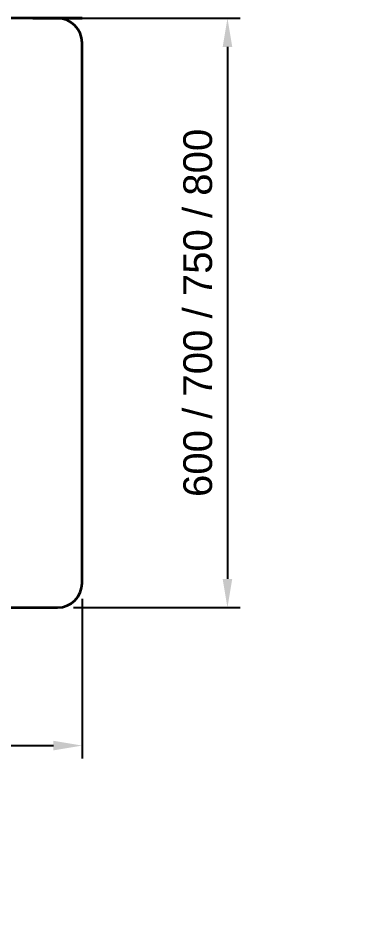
# Model space of a CAD drawing. Header units: millimetres. Extents: x -178 to 3694, y -325 to 1836.
# Drawn here: x 1435 to 1784, y -325 to 600 of the extents above; entities that cross this region are included whole.
import ezdxf

# ---------------------------------------------------------------- set-up
doc = ezdxf.new("R2010")
doc.units = ezdxf.units.MM
doc.styles.get("Standard").update_dxf_attribs({"font": 'arial.ttf'})
doc.dimstyles.new('CGJ', dxfattribs={"dimscale": 13, "dimtxt": 2.25, "dimasz": 2.25, "dimexe": 1, "dimexo": 1.25, "dimgap": 1.15, "dimtad": 1, "dimtoh": 1, "dimdec": 1, "dimdsep": 46, "dimtxsty": 'Standard', "dimcen": 0, "dimclrd": 2, "dimclre": 2, "dimclrt": 2, "dimadec": 0, "dimazin": 0, "dimtfac": 1, "dimtdec": 1, "dimtmove": 0, "dimatfit": 0, "dimfxl": 1, "dimtolj": 1, "dimtzin": 0, "dimlwe": -1, "dimarcsym": 2})

# ---------------------------------------------------------------- blocks, each defined once
blk = doc.blocks.new('*D57')
at = {"color": 2, "transparency": 16777216}
for p, q in [((0.02, 8.75), (0.02, -153.5)), ((1500.02, 8.75), (1500.02, -153.5))]:
    blk.add_line(p, q, dxfattribs=at)
at = {"color": 2, "lineweight": -2, "transparency": 16777216}
blk.add_line((29.27, -140.5), (1470.77, -140.5), dxfattribs=at)
at = {"color": 2, "transparency": 16777216}
for points in [[(29.27, -135.62), (29.27, -145.38), (0.02, -140.5)], [(1470.77, -135.62), (1470.77, -145.38), (1500.02, -140.5)]]:
    blk.add_solid(points, dxfattribs=at)
at = {"layer": 'Defpoints', "color": 0, "transparency": 16777216}
for p in [(0.02, 25), (1500.02, 25), (1500.02, -140.5)]:
    blk.add_point(p, dxfattribs=at)
at = {"color": 2, "transparency": 16777216, "insert": (750.02, -110.42), "char_height": 29.25, "attachment_point": 5}
blk.add_mtext('\\A1;1200 / 1350 / 1500 / 1650 / 1800', dxfattribs=at)
blk = doc.blocks.new('*D58')
at = {"color": 2, "transparency": 16777216}
for p, q in [((1491.27, 600), (1660.85, 600)), ((1491.27, 0), (1660.85, 0))]:
    blk.add_line(p, q, dxfattribs=at)
at = {"color": 2, "lineweight": -2, "transparency": 16777216}
blk.add_line((1647.85, 570.75), (1647.85, 29.25), dxfattribs=at)
at = {"color": 2, "transparency": 16777216}
for points in [[(1642.98, 570.75), (1652.73, 570.75), (1647.85, 600)], [(1642.98, 29.25), (1652.73, 29.25), (1647.85, 0)]]:
    blk.add_solid(points, dxfattribs=at)
at = {"layer": 'Defpoints', "color": 0, "transparency": 16777216}
for p in [(1475.02, 600), (1475.02, 0), (1647.85, 0)]:
    blk.add_point(p, dxfattribs=at)
at = {"color": 2, "transparency": 16777216, "insert": (1617.78, 300), "char_height": 29.25, "attachment_point": 5, "rotation": 90}
blk.add_mtext('\\A1;600 / 700 / 750 / 800', dxfattribs=at)

msp = doc.modelspace()

# ---------------------------------------------------------------- linework, layer by layer
at = {"color": 7, "linetype": 'Continuous', "lineweight": 35}
for p, q in [((1475.02, 600), (25.02, 600)), ((1450.02, 600), (1500.02, 600)), ((1500.02, 600), (1450.02, 600)), ((1500.02, 25), (1500.02, 575)), ((1500.02, 25), (1500.02, 575)), ((25.02, 0), (1475.02, 0)), ((25.02, 0), (1475.02, 0))]:
    msp.add_line(p, q, dxfattribs=at)
for centre, start, end in [((1475.02, 575), 0, 90), ((1475.02, 575), 0, 90), ((1475.02, 25), 270, 0), ((1475.02, 25), 270, 0)]:
    msp.add_arc(centre, 25, start, end, dxfattribs=at)

# ---------------------------------------------------------------- dimensions: what is measured, and where the dimension line sits
dim = msp.add_linear_dim(base=(1647.85, 0), p1=(1475.02, 600), p2=(1475.02, 0), angle=90, text='<> / 700 / 750 / 800', dimstyle='CGJ')
dim.commit()
dim.dimension.update_dxf_attribs({"geometry": '*D58', "text_midpoint": (1617.78, 300)})
dim = msp.add_linear_dim(base=(1500.02, -140.5), p1=(0.02, 25), p2=(1500.02, 25), angle=180, text='1200 / 1350 / <> / 1650 / 1800', dimstyle='CGJ')
dim.commit()
dim.dimension.update_dxf_attribs({"geometry": '*D57', "text_midpoint": (750.02, -140.5), "dimtype": 160})

doc.saveas('drawing.dxf')
